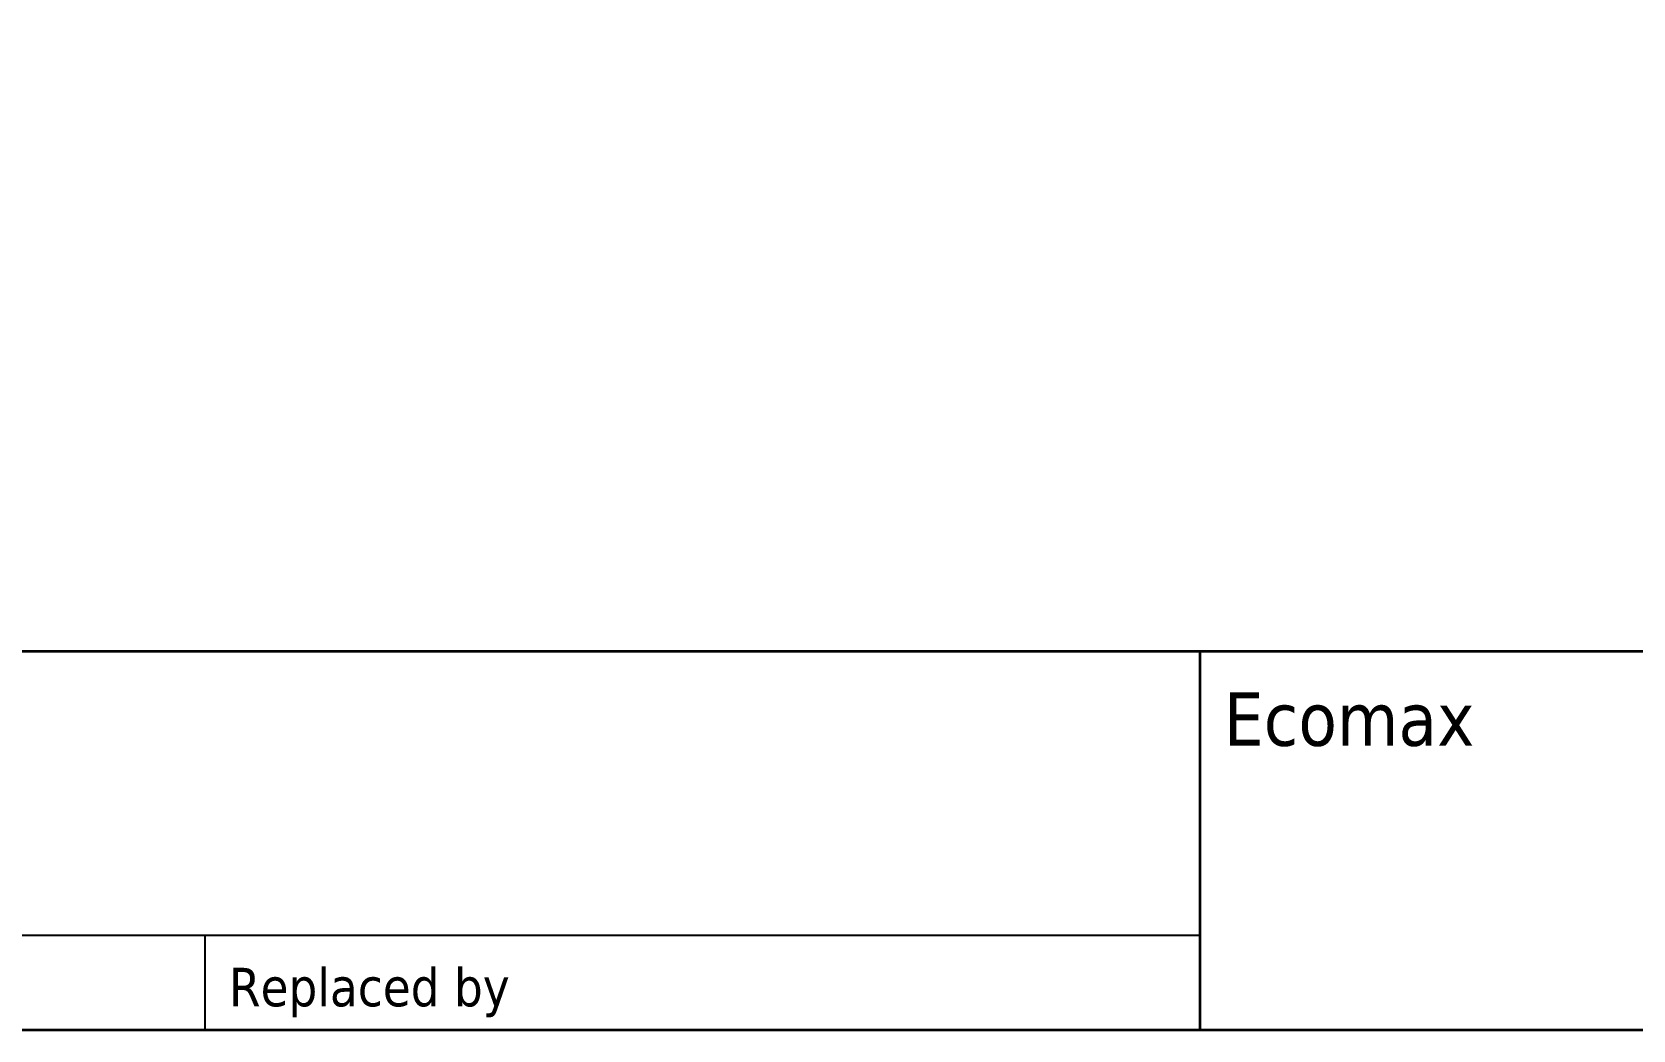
# Model space of a CAD drawing. Header units: millimetres. Extents: x 0 to 3780, y 0 to 2673.
# Drawn here: x 1212 to 1820, y 0 to 379 of the extents above; entities that cross this region are included whole.
import ezdxf
from ezdxf.enums import TextEntityAlignment as Align

# ---------------------------------------------------------------- set-up
doc = ezdxf.new("R2010")
doc.units = ezdxf.units.MM
for name, color, linetype, lineweight in [('EPLAN201', 7, 'Continuous', 5), ('EPLAN451', 7, 'Continuous', 5), ('EPLAN452', 7, 'Continuous', 5), ('EPLAN453', 7, 'Continuous', 5)]:
    doc.layers.add(name, color=color, linetype=linetype, lineweight=lineweight)
doc.styles.add('Tahoma', font='')
doc.styles.get('Tahoma').set_extended_font_data('Tahoma')

# ---------------------------------------------------------------- blocks, each defined once
blk = doc.blocks.new('EPLFRAME')
at = {"layer": 'EPLAN201', "linetype": 'Continuous', "lineweight": 35, "ltscale": 4}
for p, q in [((0, 144), (3780, 144)), ((1656, 0), (1656, 144))]:
    blk.add_line(p, q, dxfattribs=at)
at = {"layer": 'EPLAN201', "linetype": 'Continuous', "lineweight": 25, "ltscale": 4}
for p, q in [((0, 36), (1656, 36)), ((1278, 0), (1278, 36))]:
    blk.add_line(p, q, dxfattribs=at)
at = {"layer": 'EPLAN201', "linetype": 'Continuous', "lineweight": 35, "ltscale": 4}
blk.add_lwpolyline([(0, 0), (3780, 0), (3780, 2673), (0, 2673)], close=True, dxfattribs=at)
at = {"layer": 'EPLAN201', "color": 7, "style": 'Tahoma'}
blk.add_text('Replaced by', height=14.6286, dxfattribs=at).set_placement((1287, 9))
at = {"layer": 'EPLAN451', "color": 7, "style": 'Tahoma'}
for tag, p, height in [('14_10014', (909, 108), 20.32), ('14_10015', (1665, 108), 20.32), ('14_10011', (909, 45), 20.32), ('14_10013', (2988, 45), 14.63), ('14_10151', (657, 9), 14.63), ('14_10300', (3735, 9), 14.63)]:
    blk.add_attdef(tag, p, '', height=height, dxfattribs=at)
blk.add_attdef('4_25020', text='', height=14.63, dxfattribs=at).set_placement((3717, 9), align=Align.RIGHT)
at = {"layer": 'EPLAN452', "color": 7, "style": 'Tahoma'}
for tag, p, height in [('4_11041', (9, 153), 20.32), ('4_11071[1]', (9, 117), 14.63), ('4_11074[1]', (189, 117), 14.63), ('4_11070[1]', (369, 117), 14.63), ('4_11024', (657, 117), 14.63), ('4_11011', (2079, 108), 20.32), ('4_11030', (2709, 108), 20.32), ('4_20132_1001', (3366, 117), 14.63), ('4_11071[2]', (9, 81), 14.63), ('4_11074[2]', (189, 81), 14.63), ('4_11070[2]', (369, 81), 14.63), ('4_11022', (657, 81), 14.63), ('4_20134_1001', (3366, 81), 14.63), ('4_11071[3]', (9, 45), 14.63), ('4_11074[3]', (189, 45), 14.63), ('4_11070[3]', (369, 45), 14.63), ('4_11080', (657, 45), 14.63), ('4_11059', (2709, 45), 14.63)]:
    blk.add_attdef(tag, p, '', height=height, dxfattribs=at)
for tag, height, p in [('4_11040', 20.32, (3771, 153)), ('4_11000', 14.63, (3771, 45)), ('4_11085', 14.63, (1269, 9)), ('4_11086', 14.63, (1647, 9))]:
    blk.add_attdef(tag, text='', height=height, dxfattribs=at).set_placement(p, align=Align.RIGHT)
at = {"layer": 'EPLAN453', "color": 7, "style": 'Tahoma'}
for tag, p in [('53_19005_1', (189, 2637)), ('53_19005', (567, 2637)), ('53_19005_8', (945, 2637)), ('53_19005_6', (1323, 2637)), ('53_19005_7', (1701, 2637)), ('53_19005_9', (2079, 2637)), ('53_19005_3', (2457, 2637)), ('53_19005_2', (2835, 2637)), ('53_19005_4', (3213, 2637)), ('53_19005_5', (3591, 2637))]:
    blk.add_attdef(tag, text='', height=12.19, dxfattribs=at).set_placement(p, align=Align.BOTTOM_CENTER)

msp = doc.modelspace()

# ---------------------------------------------------------------- block references
ref = msp.add_blockref('EPLFRAME', (0, 0))
ref.add_attrib('14_10015', 'Ecomax', (1665, 108), dxfattribs={"layer": 'EPLAN451', "color": 7, "height": 20.317, "style": 'Tahoma'})

doc.saveas('drawing.dxf')
